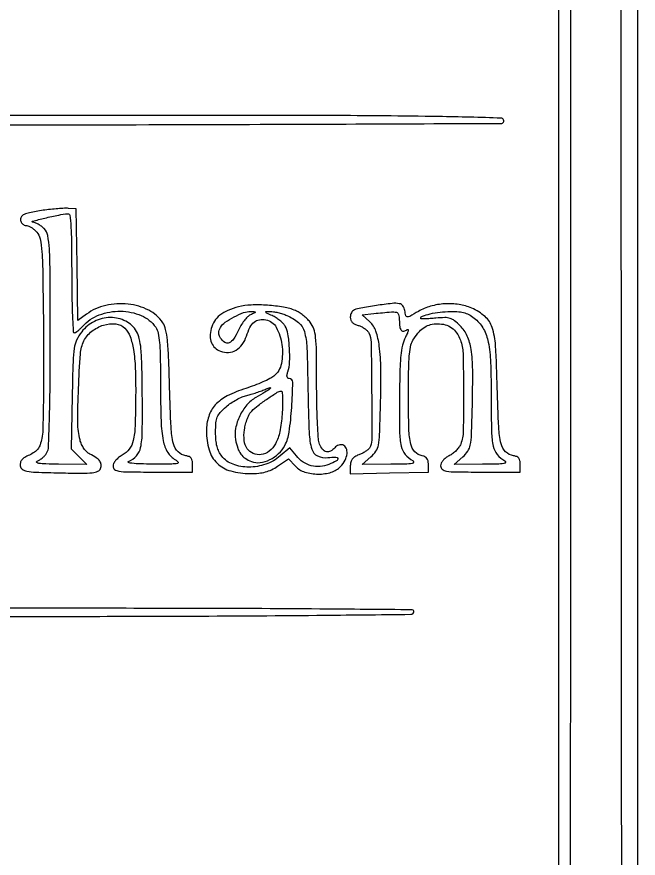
# Model space of a CAD drawing. Extents: x 33 to 995, y 30 to 1513.
# Drawn here: x 792.1 to 995, y 308.4 to 583.2 of the extents above; entities that cross this region are included whole.
import ezdxf

# ---------------------------------------------------------------- set-up
doc = ezdxf.new("R2010")
doc.units = 0

msp = doc.modelspace()

# ---------------------------------------------------------------- linework, layer by layer
for points in [[(969.036452, 1225.056595, -0.000004), (969.039353, 1088.299549, -0.000008), (969.038944, 928.132759, -0.000006), (969.033447, 745.616071), (969.014108, 276.732141)], [(56.838383, 550.971158, 0.000004), (56.774237, 658.613587, 0.000005), (56.715227, 754.844653, 0.000003), (56.664187, 835.950257, 0.000067)], [(972.745152, 157.138355, 0.000612), (972.956293, 313.397605, 0.000039), (972.978038, 768.984398, 0.000039), (972.928152, 1226.063636, 0.000618)], [(989.233898, 772.224269), (989.632433, 47.5), (987.566217, 43, -0.031411), (986.374052, 40.782283, -0.048694), (985.054021, 39.05791, -0.050598), (983.465679, 37.667575, -0.037489), (981.466448, 36.461092), (977.432895, 34.422183), (513.452962, 34.483358), (49.473029, 34.544533), (45.71227, 36.86881, -0.034566), (44.153702, 37.987801, -0.025159), (42.580482, 39.430335, -0.025592), (41.221194, 40.95774, -0.049742), (40.331928, 42.325016, -0.119271), (39.234053, 46.81465, -0.000106), (38.991255, 157.362732, -0.000511), (38.822837, 332.31249, -0.000046), (38.889141, 769.339498, -0.000051), (39.034879, 1189.135476, -0.000465)], [(33.247266, 770.21552, 0.000036), (33.115334, 293.12885, 0.000631), (33.278986, 138.361857, 0.000254), (33.537488, 46.90691, 0.117641), (34.938352, 41.12084, 0.053426), (37.290043, 37.519574, 0.043437), (40.506968, 34.215693, 0.045239), (44.017523, 31.701538, 0.088944), (47.228619, 30.516065, 0.043919), (49.921437, 30.277249, 0.000009), (186.426532, 30.187823, 0.000194), (337.588664, 30.150033, 0.000117), (516.5, 30.216741), (982.5, 30.5), (986.122348, 32.951435, 0.035163), (987.699971, 34.189163, 0.019391), (989.453306, 35.904096, 0.019251), (991.104356, 37.789619, 0.029163), (992.375078, 39.560606), (995.005458, 43.718342), (994.752729, 770.609171)], [(676.490251, 547.688679, 0.000215), (777, 547.845948, 0.000182), (843.55259, 548.002859, 0.000302), (899.637227, 548.18942, 0.000005), (950.506456, 548.389948, 0.193125), (950.850136, 548.529416, 0.662789), (950.244479, 550.105476, 0.004111), (929.854266, 550.616606, 0.003873), (894.381343, 550.939215, 0.000337), (804.163442, 551), (658.444917, 551)], [(766.708986, 387.246848, 0.000316), (846.608706, 387.428116, 0.001699), (890.091846, 387.701955, 0.000294), (920.744822, 388.017153, 0.319828), (921.750017, 388.75, 0.508971), (921.225438, 389.485018, 0.000307), (891.014935, 389.748652, 0.001718), (847.889866, 389.950289, 0.00031), (767.660256, 390)]]:
    msp.add_lwpolyline(points, format="xyb")
for points in [[(800.67411, 520.013549, 0.013995), (798.367415, 519.644593, 0.017558), (796.254962, 519.168423, 0.015865), (794.535243, 518.65796, 0.116808), (793.811242, 518.211242, 0.15491), (793.302651, 517.229595, 0.159095), (793.460753, 516.146133, 0.147991), (794.24694, 515.309454, 0.131412), (795.404029, 515, -0.111755), (796.027418, 514.858904, -0.034416), (796.871854, 514.382141, -0.032511), (797.771181, 513.701611, -0.030526), (798.595012, 512.896651, -0.136656), (799.707981, 510.674458, -0.03142), (800.256366, 506.475751, -0.013118), (800.568234, 498.839801, -0.001245), (800.794323, 480.146651, -0.002602), (800.84725, 468.115586, -0.003604), (800.760796, 457.327454, -0.002262), (800.581814, 448.264151, -0.044618), (800.266882, 445.5, -0.03204), (799.697136, 443.414446, -0.078378), (798.954295, 442.012232, -0.084946), (797.856381, 440.97351, -0.042679), (796.179104, 440.050861, 0.030983), (794.656573, 439.259085, 0.081483), (793.721654, 438.465035, 0.112936), (793.264602, 437.585338, 0.099419), (793.206545, 436.550861, 0.19524), (793.874869, 435.404315, 0.120345), (795.322167, 434.761673, 0.036041), (798.329893, 434.440774, 0.003039), (806.131885, 434.221005, 0.003588), (813.380428, 434.112937, 0.028514), (816.726088, 434.277946, 0.071048), (818.53335, 434.735857, 0.206456), (819.414667, 435.638222, 0.109091), (819.611437, 436.948285, 0.143844), (819.19492, 438.075432, 0.091056), (818.036313, 439.15368, 0.026196), (815.896993, 440.365816, -0.080511), (814.930874, 441.061084, -0.046282), (814.011334, 442.166571, -0.043259), (813.241273, 443.52766, -0.043793), (812.720612, 444.995461, -0.063446), (812.006047, 450.608454, -0.009867), (812.228394, 461.819382, -0.00813), (812.859519, 473.113296, -0.09652), (814.000366, 477.324996, -0.112562), (816.550797, 480.471459, -0.091636), (820.40272, 482.490051, -0.100741), (824.399338, 482.887556, -0.172617), (827.390884, 481.466259, -0.111903), (829.096744, 478.760538, -0.045396), (830.176487, 474.512591, -0.030749), (830.770338, 468.390605, -0.010616), (830.894743, 459.5, -0.006211), (830.696686, 449.427557, -0.04775), (830.096672, 444.747481, -0.10816), (828.808054, 441.99902, -0.103062), (826.470229, 439.983499, 0.043299), (825.307722, 439.200679, 0.049278), (824.351533, 438.259167, 0.055458), (823.709354, 437.287184, 0.118817), (823.5, 436.418629, 0.239165), (824.034672, 435.364778, 0.12191), (825.443918, 434.786897, 0.033843), (828.507157, 434.544799, 0.002802), (836.5, 434.5), (849.5, 434.5), (849.5, 437, 0.051382), (849.378294, 438.181202, 0.113958), (849.001259, 438.998376, 0.124826), (848.330838, 439.522147, 0.068457), (847.322621, 439.810034, -0.160609), (844.726648, 441.095997, -0.140017), (843.229737, 443.746314, -0.047478), (842.468736, 449.106548, -0.004835), (842, 461.951691, 0.003122), (841.665211, 472.077841, 0.016564), (841.264021, 477.607943, 0.030174), (840.684615, 481.068895, 0.088953), (839.740582, 483.279262, 0.13161), (835.16283, 487.359507, 0.08902), (828.425084, 489.360689, 0.084886), (821.102139, 488.933822, 0.10262), (814.861558, 486.055767), (812.04522, 483.973557), (811.77261, 502.236779), (811.5, 520.5), (809, 520.639439, 0.025894), (807.662572, 520.64471, 0.006799), (805.52302, 520.513102, 0.006887), (803.087929, 520.296281, 0.00701)], [(810, 499.5, 0.004061), (810.060735, 492.02284, 0.006766), (810.248222, 485.728125, 0.001832), (810.502154, 480.325923, 0.39946), (810.845012, 480, 0.139332), (811.2868, 480.125547, 0.024847), (812.000699, 480.617574, 0.025165), (812.802256, 481.297459, 0.020368), (813.592652, 482.102379, -0.118348), (819.010431, 485.805952, -0.094635), (825.993698, 487.042984, -0.098154), (832.722231, 485.615421, -0.139657), (837.439296, 481.783205, -0.103582), (838.243311, 479.905573, -0.028902), (838.693035, 476.722732, -0.017044), (838.936784, 471.700383, -0.003603), (839, 462.926717, 0.007621), (839.180453, 451.088122, 0.041496), (839.905579, 444.722693, 0.084899), (841.362819, 440.91785, 0.135315), (843.856065, 438.516402, -0.102636), (844.736925, 437.77114, -0.561021), (844.56183, 437.303827, -0.045738), (842.675226, 437.117661, -0.00232), (836.5, 437.103424, -0.005934), (832.382832, 437.161904, -0.020004), (829.696693, 437.339643, -0.063883), (828.538726, 437.615258, -0.682388), (828.534718, 437.951524, 0.114369), (831.150153, 439.790617, 0.13192), (832.521601, 442.504782, 0.048872), (833.061069, 447.485981, 0.004678), (833.071557, 459.7118, 0.003287), (832.925191, 469.422098, 0.017458), (832.624895, 474.725913, 0.032319), (832.094338, 478.097385, 0.077126), (831.169335, 480.44976, 0.143479), (827.652858, 483.773225, 0.120873), (822.648851, 484.953299, 0.113314), (817.405458, 483.699841, 0.11513), (813.269056, 480.288922, 0.052661), (811.629637, 477.595368, 0.073727), (810.813513, 474.903178, 0.029622), (810.438083, 470.64438, 0.002376), (810.167954, 459.367251), (809.835909, 442.073182), (812.3725, 439.536591), (814.909091, 437), (805.704545, 437.063386, -0.005335), (801.571814, 437.135952, -0.026353), (799.251627, 437.324117, -0.161714), (798.611162, 437.636875, -0.54101), (798.684628, 438.00698, 0.051227), (799.59908, 438.489319, 0.033962), (800.540475, 439.213384, 0.034118), (801.36774, 440.05122, 0.054916), (801.934628, 440.877852, 0.113113), (802.430608, 442.697331, 0.002931), (802.727897, 451.18841, 0.005183), (802.93639, 462.295358, 0.002101), (803, 477.434259, 0.000961), (802.957856, 499.363221, 0.0127), (802.72107, 507.458213, 0.03419), (802.189037, 511.762025, 0.149614), (801, 514, 0.035745), (800.105634, 514.774878, 0.03158), (799.073437, 515.450163, 0.032936), (798.062302, 515.939033, 0.077999), (797.25, 516.128215, -0.843041), (797.221617, 516.420572, -0.007731), (801.225854, 517.448296, -0.00848), (805.754675, 518.455397, -0.028728), (808.75, 518.891004, -0.403758), (809.405773, 518.360156, -0.014609), (809.735372, 514.848724, -0.013317), (809.945692, 509.278603, -0.002777)], [(909.5, 488.89598, 0.006485), (904.398505, 488.079551, 0.063385), (902.316159, 487.439371, 0.170041), (901.353981, 486.521709, 0.118605), (901, 485.050437, 0.091049), (901.166515, 484.143587, 0.100083), (901.642636, 483.388691, 0.087432), (902.434905, 482.805949, 0.053515), (903.526378, 482.404024, -0.051088), (904.564994, 482.02726, -0.040342), (905.596633, 481.421806, -0.041623), (906.470538, 480.693817, -0.075554), (907.026378, 479.950713, -0.11976), (907.808753, 476.924734, -0.002408), (907.965046, 460.994197, -0.002108), (907.977536, 444.918489, -0.141668), (907.214335, 442.312561, -0.082897), (906.740953, 441.785488, -0.026329), (905.879255, 441.169076, -0.02547), (904.829972, 440.571949, -0.025787), (903.729648, 440.087312, 0.046704), (902.451601, 439.45941, 0.093025), (901.61869, 438.705707, 0.100769), (901.155817, 437.744798, 0.06209), (901, 436.494874), (901, 433.940246), (913.75, 434.220123), (926.5, 434.5), (926.5, 436.986305, 0.052977), (926.37972, 438.118322, 0.101037), (926.013901, 438.952909, 0.11467), (925.388313, 439.510467, 0.082013), (924.5, 439.820665, -0.158165), (922.10475, 441.086083, -0.137325), (920.743141, 443.589845, -0.050382), (920.130648, 448.485259, -0.005947), (920, 459.468623, -0.003557), (920.062643, 468.274586, -0.019337), (920.314909, 473.039227, -0.036336), (920.809732, 476.025546, -0.091911), (921.704109, 478.027494, -0.031525), (923.563852, 480.391921, -0.069945), (925.311312, 481.868626, -0.08208), (927.208463, 482.666624, -0.05866), (929.5, 482.936393, -0.06591), (932.022511, 482.602426, -0.089573), (934.093971, 481.62234, -0.08736), (935.727842, 479.957199, -0.059651), (936.960685, 477.603405, -0.084863), (937.799974, 473.331585, -0.005471), (937.9748, 460.60617, -0.005412), (937.872543, 447.869232, -0.086331), (937.055635, 443.646331, -0.065404), (936.490653, 442.597084, -0.037634), (935.564522, 441.497091, -0.03693), (934.449023, 440.514889, -0.050336), (933.305635, 439.817756, 0.046857), (932.167622, 439.134691, 0.05922), (931.272312, 438.296376, 0.067913), (930.695713, 437.385499, 0.107593), (930.5, 436.486525, 0.22669), (931.02476, 435.388563, 0.132637), (932.386022, 434.788202, 0.035223), (935.388313, 434.543818, 0.002701), (943.5, 434.5), (956.5, 434.5), (956.5, 437, 0.051382), (956.378294, 438.181202, 0.113958), (956.001259, 438.998376, 0.124826), (955.330838, 439.522147, 0.068457), (954.322621, 439.810034, -0.160609), (951.726648, 441.095997, -0.140017), (950.229737, 443.746314, -0.047478), (949.468736, 449.106548, -0.004835), (949, 461.951691, 0.007118), (948.431676, 475.791613, 0.063858), (947.329257, 481.754345, 0.137215), (945.0167, 485.260377, 0.074766), (940.631115, 488.045026, 0.067375), (936.508933, 489.238976, 0.052338), (931.839052, 489.438959, 0.052179), (927.213261, 488.663724, 0.065778), (923.22122, 486.968017, -0.005173), (920.428545, 485.359015, -0.144497), (919.617994, 485.173205, -0.326687), (919.148849, 485.562921, -0.026104), (918.819551, 487.239784, 0.125282), (918.194115, 488.757097, 0.19094), (916.996695, 489.496548, 0.072263), (914.684952, 489.569623, 0.008262)], [(864.469757, 488.444094, 0.038454), (860.992383, 487.270366, 0.067617), (858.390437, 485.719784, 0.080452), (856.601897, 483.752282, 0.083021), (855.54954, 481.341362, 0.063402), (855.250849, 478.848903, 0.096194), (855.681424, 476.715647, 0.107715), (856.823876, 475.06551, 0.097131), (858.589532, 473.96596, 0.106741), (861.219569, 473.566735, 0.116545), (863.68891, 474.314593, 0.106835), (865.718095, 476.16364, 0.078327), (867.081414, 478.897335, -0.039719), (868.234938, 481.738473, -0.101629), (869.603162, 483.473898, -0.131921), (871.303178, 484.27065, -0.091461), (873.436707, 484.25685, -0.226421), (876.812065, 481.773965, -0.088047), (878.65756, 476.121986, -0.083625), (878.490359, 469.906738, -0.175876), (876.033408, 465.825969, -0.05467), (874.758819, 465.006429, -0.012577), (872.43921, 463.92277, -0.012851), (869.688222, 462.804197, -0.012228), (866.837777, 461.808587, 0.038806), (860.805596, 459.334992, 0.089772), (856.909856, 456.399222, 0.109393), (854.746225, 452.689688, 0.077681), (854, 447.915544, 0.070587), (854.879075, 441.719633, 0.130107), (857.481149, 437.385003, 0.127398), (861.931906, 434.848677, 0.066231), (868.310793, 434, 0.022932), (871.094745, 434.12775, 0.042767), (873.315364, 434.525398, 0.047332), (875.281346, 435.259273, 0.036108), (877.271293, 436.409358), (880.82168, 438.818715), (883.085154, 436.409358, 0.129157), (886.144019, 434.492811, 0.074233), (890.469873, 433.818512, 0.074459), (894.788695, 434.436844, 0.132202), (897.825686, 436.314451, 0.068867), (899.271454, 438.353913, 0.093539), (899.920916, 440.50967, 0.127258), (899.657946, 442.284818, 0.203794), (898.573113, 443.33357, 0.104173), (897.938286, 443.435244, 0.06997), (897.214179, 443.297112, 0.066075), (896.514418, 442.95027, 0.071608), (895.950668, 442.440559, -0.09436), (894.576439, 441.306567, -0.183011), (893.186537, 441.111081, -0.169032), (891.936775, 441.889722, -0.079013), (890.975249, 443.5651, -0.073738), (890.589863, 445.320525, -0.004962), (890.286479, 450.458589, -0.007047), (890.071094, 456.616806, -0.005217), (890, 463.430241, 0.002582), (889.945499, 473.985678, 0.023952), (889.680046, 478.539955, 0.058152), (889.064324, 481.264097, 0.082198), (887.868677, 483.439821, 0.033702), (886.861305, 484.556696, 0.0239), (885.594193, 485.671931, 0.024241), (884.275386, 486.624374, 0.046143), (883.118677, 487.23361, 0.056217), (879.216414, 488.35673, 0.025782), (873.949956, 488.972369, 0.025808), (868.613144, 489.042887, 0.052614)], [(880.282119, 485.638016, -0.074385), (884.090137, 483.309119, -0.150223), (885.984868, 480.386602, -0.060197), (886.801683, 475.217757, -0.004832), (887.172319, 461.401129, 0.005011), (887.556023, 447.286002, 0.062252), (888.416871, 442.00351, 0.213212), (890.319793, 439.771682, 0.141142), (893.694408, 439.212489, -0.0217), (896.281916, 439.401257, -0.380361), (896.877011, 438.902559, -0.322168), (896.484748, 438.143469, -0.019452), (894.019411, 437.00804, -0.077212), (891.121785, 436.3033, -0.084902), (888.245068, 436.548227, -0.084493), (885.602263, 437.737701, -0.075548), (883.383609, 439.772975), (881.267218, 442.402636), (878.104172, 439.741109, -0.091077), (873.370474, 437.044249, -0.083337), (867.835274, 436.094594, -0.090312), (862.686862, 437.012906, -0.13777), (859.043331, 439.672043, -0.05343), (858.100597, 441.176534, -0.049701), (857.470515, 442.883124, -0.04156), (857.114253, 444.942646, -0.022058), (857, 447.531266, -0.019453), (857.119781, 450.608791, -0.078898), (857.555687, 452.427238, -0.087476), (858.510011, 453.925164, -0.027133), (860.42572, 455.800638, -0.030819), (861.980745, 457.004798, -0.02329), (863.821643, 458.135299, -0.023755), (865.65735, 459.037158, -0.049277), (867.17572, 459.524668, 0.017886), (868.666151, 459.902019, 0.010785), (870.404743, 460.449957, 0.010797), (872.111028, 461.069842, 0.018551), (873.5, 461.668847, -0.058131), (874.776181, 462.103299, -0.781275), (874.90005, 461.850978, -0.038149), (873.11531, 460.564801, -0.010649), (870.137163, 458.83226, 0.091896), (867.235162, 456.442621, 0.062085), (864.898824, 452.834524, 0.062455), (863.532785, 448.792068, 0.096762), (863.502653, 445.11963, 0.034283), (864.228374, 442.315607, 0.077019), (865.231919, 440.366762, 0.08816), (866.680526, 438.974226, 0.05668), (868.756734, 437.90239, 0.125609), (871.539865, 437.585387, 0.078919), (874.690904, 438.539462, 0.074023), (877.58526, 440.516602, 0.084852), (879.621916, 443.171222, 0.086884), (881.038424, 447.566125, 0.018263), (881.863222, 455.629244, 0.01104), (882.217913, 463.808928, 0.420453), (881.051892, 465, -0.171123), (880.598049, 465.160012, -0.176478), (880.352007, 465.567222, -0.09671), (880.351084, 466.26066, -0.032001), (880.609476, 467.25, 0.071129), (881.169416, 470.372641, 0.023538), (881.115003, 475.040319, 0.022355), (880.64093, 479.607615, 0.097137), (879.73288, 482.160055, 0.059909), (879.046912, 483.052846, 0.029115), (877.980909, 484.021856, 0.028378), (876.738976, 484.913775, 0.036391), (875.5, 485.579931, -0.003999), (873.679761, 486.411588, -0.165183), (873.37168, 486.706748, -0.540952), (873.483963, 486.906388, -0.012393), (874.782119, 486.960858, -0.044595), (875.882579, 486.88151, -0.018733), (877.339118, 486.588419, -0.018358), (878.882833, 486.156618, -0.022738)], [(868.37857, 485.836875, 0.085956), (867.434104, 485.158847, 0.029841), (866.328481, 483.890616, 0.028607), (865.253833, 482.32029, 0.02958), (864.37857, 480.654555, -0.039171), (862.886507, 477.94247, -0.149689), (861.418321, 476.724885, -0.247832), (859.990209, 476.854751, -0.108292), (858.614101, 478.25, -0.053053), (858.168889, 479.156012, -0.085456), (858.015101, 480, -0.085854), (858.152649, 480.844032, -0.054016), (858.580003, 481.75, -0.10198), (860.146083, 483.424537, -0.033589), (863.037532, 485.191119, -0.03378), (866.15683, 486.560827, -0.095104), (868.5, 486.930766, -0.005414), (869.809719, 486.87326, -0.430667), (869.929726, 486.731579, -0.254267), (869.791177, 486.532728, -0.003283)], [(917, 484.166667, 0.032419), (917.142097, 481.977393, 0.141997), (917.655598, 480.801525, 0.282791), (918.480728, 480.522802, 0.117358), (919.579338, 481.065844, -0.38377), (919.842122, 481.055288, -0.260139), (919.932896, 480.749738, -0.048259), (919.63377, 479.836908, -0.014594), (919.008864, 478.517387, 0.059725), (918.050029, 475.908251, 0.033604), (917.492685, 472.57513, 0.018835), (917.187299, 467.561178, 0.003875), (917.050714, 458.70168, 0.005196), (917.080898, 447.632252, 0.050075), (917.611782, 442.961864, 0.121851), (918.939617, 440.252965, 0.093276), (921.5, 438.154732, -0.385466), (921.669859, 437.665955, -0.259802), (921.173251, 437.279689, -0.033069), (918.951971, 437.08688, -0.004301), (914.194236, 437.030409), (904.888473, 437), (907.694236, 439.41235, 0.067943), (909.358645, 441.291123, 0.100798), (910.188808, 443.320085, 0.037964), (910.567549, 446.700798, 0.002786), (910.84886, 456.043321, 0.007555), (910.96373, 468.236356, 0.030327), (910.469755, 475.673281, 0.051753), (909.337838, 480.499442, 0.123015), (907.335875, 483.564526), (904.848003, 485.870208), (908.674001, 486.267001, -0.003652), (914.406803, 486.819255, -0.084157), (916.040858, 486.689587, -0.274336), (916.771867, 485.962651, -0.063258)], [(941.894018, 484.435724, -0.094648), (944.52773, 481.195815, -0.075159), (946.050541, 476.942168, -0.040372), (946.799855, 470.342155, -0.008), (946.994423, 458.44113, 0.005243), (947.112418, 447.549903, 0.049348), (947.671581, 442.910073, 0.119344), (948.991244, 440.220286, 0.094432), (951.5, 438.154732, -0.385466), (951.669859, 437.665955, -0.259802), (951.173251, 437.279689, -0.033069), (948.951971, 437.08688, -0.004301), (944.194236, 437.030409), (934.888473, 437), (937.694236, 439.41235, 0.067855), (939.358444, 441.290233, 0.100817), (940.188558, 443.317253, 0.038023), (940.567318, 446.693226, 0.002795), (940.84821, 456.014605, 0.007355), (940.965035, 467.904638, 0.036382), (940.446288, 474.574772, 0.067088), (939.173819, 478.928972, 0.092034), (936.868451, 482.285395, 0.028672), (935.029957, 483.924319, 0.091906), (933.585752, 484.68991, 0.081008), (931.863179, 484.937026, 0.019156), (928.954104, 484.769612, -0.007231), (927.054418, 484.614767, -0.012147), (925.455268, 484.546639, -0.005831), (924.140378, 484.53793, -0.412739), (924, 484.679017, -0.320996), (924.544496, 485.439762, -0.024778), (927.098384, 486.170901, -0.028945), (930.291437, 486.723638, -0.025326), (933.673275, 486.936614, -0.02198), (936.439632, 486.848889, -0.054972), (938.423183, 486.476687, -0.063282), (940.108933, 485.720405, -0.037867)], [(878.708137, 453.323934, -0.029203), (877.946661, 447.669972, -0.072482), (876.56888, 443.737234, -0.107568), (874.542251, 441.311498, -0.135795), (871.848927, 440.202667, -0.126921), (869.251851, 440.547173, -0.150539), (867.339874, 442.103488, -0.119784), (866.356821, 444.793897, -0.065277), (866.422172, 448.329574, -0.028653), (866.800975, 450.141073, -0.026814), (867.390874, 451.938925, -0.027828), (868.088912, 453.475939, -0.077456), (868.791607, 454.426568, -0.032314), (870.924041, 456.278228, -0.013413), (874.023182, 458.507675, -0.008664), (877.151882, 460.555087, -0.127524), (878.394338, 460.950963, -0.402331), (878.730014, 460.662292, -0.0136), (878.860399, 458.756768, -0.018604), (878.870027, 456.297581, -0.01055)]]:
    msp.add_lwpolyline(points, format="xyb", close=True)

doc.saveas('drawing.dxf')
